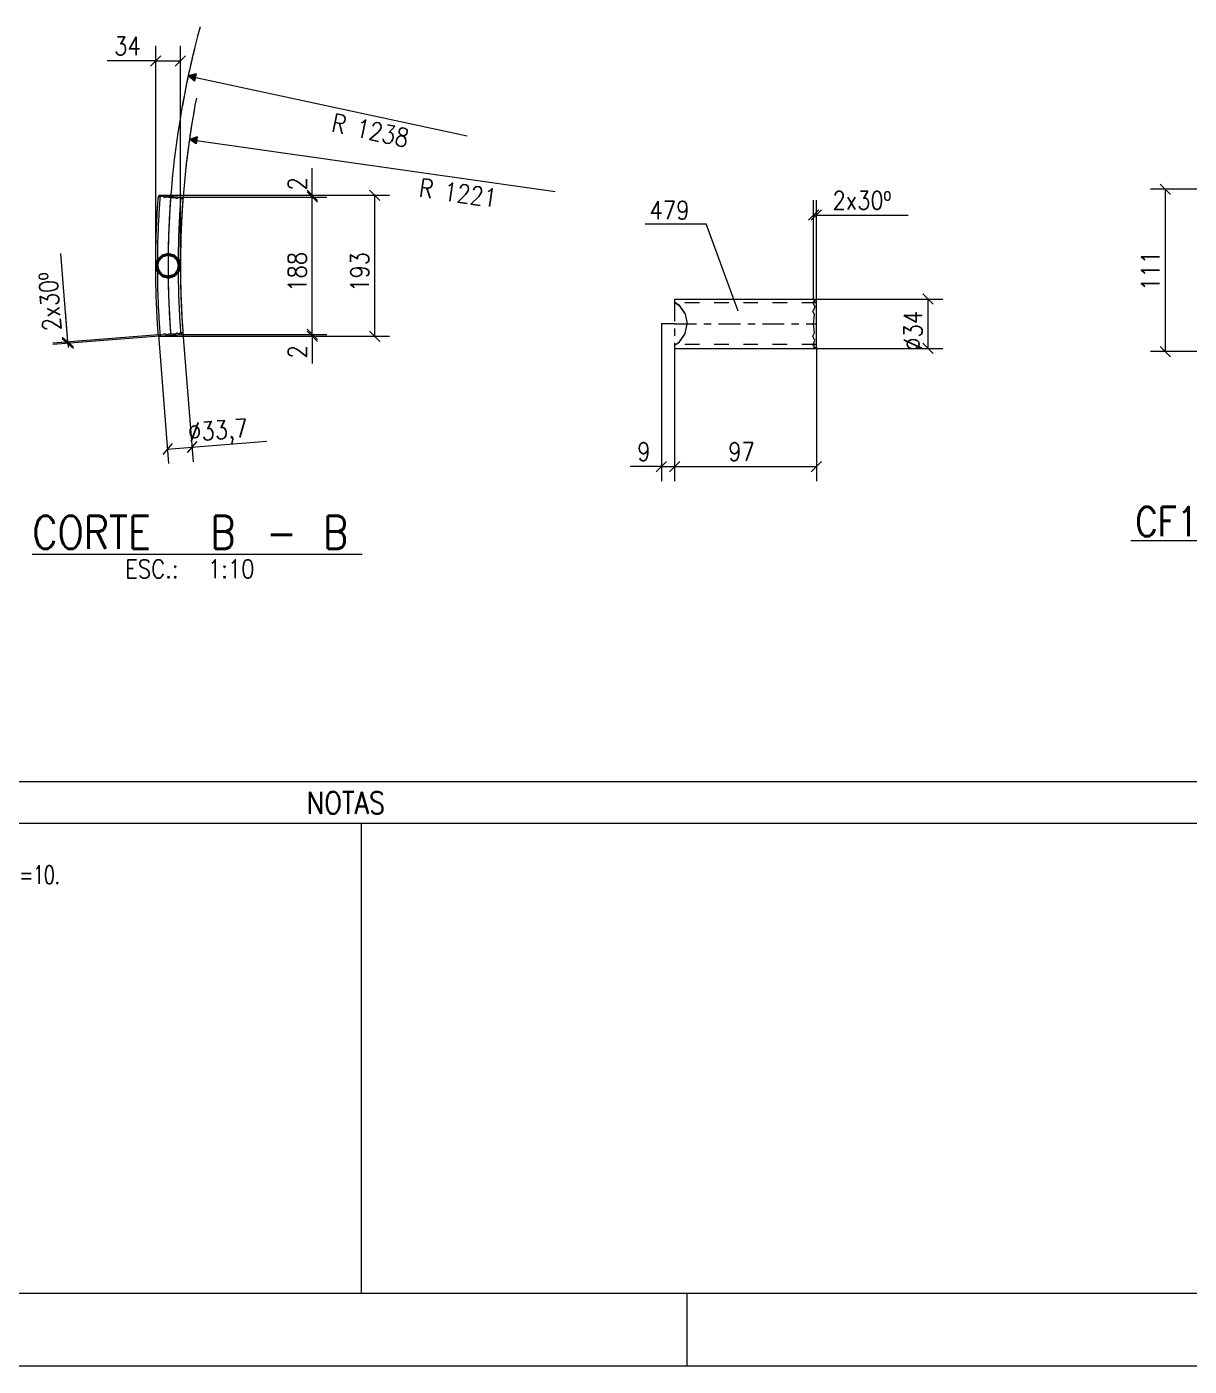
# Model space of a CAD drawing. Header units: millimetres. Extents: x 2 to 846, y 5 to 599.
# Drawn here: x 124.7 to 283.7, y 5 to 188.2 of the extents above; entities that cross this region are included whole.
import ezdxf

# ---------------------------------------------------------------- set-up
doc = ezdxf.new("R2010")
doc.units = ezdxf.units.MM
for name, pattern in [('XKITLINE00', [0]), ('XKITLINE02', [4, 2, -2]), ('XKITLINE03', [6, 3, -1, 1, -1])]:
    doc.linetypes.add(name, pattern=pattern)
for name, color, linetype, lineweight in [('Cota', 4, 'Continuous', 0), ('Marca da peça', 2, 'Continuous', 0), ('Objeto gráfico', 3, 'Continuous', 0), ('Outro tipo de objeto', 7, 'Continuous', 0), ('Peça', 2, 'Continuous', 0), ('Texto', 7, 'Continuous', 0)]:
    doc.layers.add(name, color=color, linetype=linetype, lineweight=lineweight)
doc.styles.add('ROMANS', font='ROMANS__.TTF')
doc.styles.add('SIMPLEX', font='SIMPLEX_.TTF')

# ---------------------------------------------------------------- blocks, each defined once
blk = doc.blocks.new('*A18')
at = {"layer": 'Peça', "color": 4, "linetype": 'XKITLINE00', "lineweight": 0}
for p, q in [((142.71, 164.84), (142.72, 164.97)), ((142.72, 164.97), (142.85, 165.16)), ((142.72, 164.97), (142.89, 165.03)), ((142.85, 165.16), (142.97, 165.15)), ((142.89, 165.03), (142.94, 164.9)), ((143.26, 165.03), (142.94, 164.9)), ((142.97, 165.15), (145.98, 164.92)), ((143.56, 164.85), (143.26, 165.03)), ((143.56, 164.85), (143.78, 164.96)), ((143.78, 164.96), (144.4, 164.84)), ((145.98, 164.92), (146.08, 164.71)), ((142.58, 162.88), (142.6, 163.21)), ((142.6, 163.21), (142.62, 163.53)), ((142.62, 163.53), (142.64, 163.86)), ((142.64, 163.86), (142.66, 164.19)), ((142.66, 164.19), (142.69, 164.51)), ((142.69, 164.51), (142.71, 164.84)), ((144.4, 164.84), (145.03, 164.86)), ((145.03, 164.86), (145.24, 164.72)), ((145.55, 164.85), (145.24, 164.72)), ((145.85, 164.67), (145.55, 164.85)), ((145.92, 164.8), (145.85, 164.67)), ((146.08, 164.71), (145.92, 164.8)), ((145.98, 163.32), (145.96, 163)), ((146, 163.64), (145.98, 163.32)), ((146.02, 163.96), (146, 163.64)), ((146.05, 164.27), (146.02, 163.96)), ((146.07, 164.59), (146.05, 164.27)), ((146.07, 164.59), (146.08, 164.71)), ((142.48, 160.92), (142.49, 161.25)), ((142.49, 161.25), (142.51, 161.57)), ((142.51, 161.57), (142.53, 161.9)), ((142.53, 161.9), (142.54, 162.23)), ((142.54, 162.23), (142.56, 162.55)), ((142.56, 162.55), (142.58, 162.88)), ((145.88, 161.41), (145.86, 161.09)), ((145.89, 161.73), (145.88, 161.41)), ((145.91, 162.05), (145.89, 161.73)), ((145.92, 162.37), (145.91, 162.05)), ((145.94, 162.68), (145.92, 162.37)), ((145.96, 163), (145.94, 162.68)), ((142.42, 159.29), (142.43, 159.61)), ((142.43, 159.61), (142.44, 159.94)), ((142.44, 159.94), (142.45, 160.27)), ((142.45, 160.27), (142.47, 160.59)), ((142.47, 160.59), (142.48, 160.92)), ((145.8, 159.5), (145.79, 159.18)), ((145.81, 159.82), (145.8, 159.5)), ((145.82, 160.14), (145.81, 159.82)), ((145.83, 160.46), (145.82, 160.14)), ((145.85, 160.78), (145.83, 160.46)), ((145.86, 161.09), (145.85, 160.78)), ((142.38, 157.65), (142.39, 157.98)), ((142.38, 157.32), (142.38, 157.65)), ((142.39, 158.3), (142.4, 158.63)), ((142.39, 157.98), (142.39, 158.3)), ((142.4, 158.63), (142.41, 158.96)), ((142.41, 158.96), (142.42, 159.29)), ((145.76, 157.91), (145.75, 157.59)), ((145.75, 157.59), (145.75, 157.27)), ((145.77, 158.55), (145.76, 158.23)), ((145.76, 158.23), (145.76, 157.91)), ((145.78, 158.87), (145.77, 158.55)), ((145.79, 159.18), (145.78, 158.87)), ((142.36, 156.01), (142.37, 156.34)), ((142.36, 155.69), (142.36, 156.01)), ((142.37, 157), (142.38, 157.32)), ((142.37, 156.67), (142.37, 157)), ((142.37, 156.34), (142.37, 156.67)), ((145.74, 156.32), (145.73, 156)), ((145.73, 156), (145.73, 155.68)), ((145.75, 157.27), (145.74, 156.96)), ((145.74, 156.96), (145.74, 156.64)), ((145.74, 156.64), (145.74, 156.32)), ((142.36, 155.36), (142.36, 155.69)), ((142.36, 155.03), (142.36, 155.36)), ((142.37, 154.71), (142.36, 155.03)), ((142.37, 154.38), (142.37, 154.71)), ((142.37, 154.05), (142.37, 154.38)), ((142.38, 153.72), (142.37, 154.05)), ((145.73, 155.58), (145.73, 155.68)), ((145.73, 155.47), (145.73, 155.36)), ((145.73, 155.36), (145.73, 155.05)), ((145.73, 155.05), (145.74, 154.73)), ((145.74, 154.73), (145.74, 154.41)), ((145.74, 154.41), (145.74, 154.09)), ((145.74, 154.09), (145.75, 153.77)), ((142.38, 153.4), (142.38, 153.72)), ((142.39, 153.07), (142.38, 153.4)), ((142.39, 152.74), (142.39, 153.07)), ((142.4, 152.42), (142.39, 152.74)), ((142.41, 152.09), (142.4, 152.42)), ((142.42, 151.76), (142.41, 152.09)), ((145.75, 153.77), (145.75, 153.45)), ((145.75, 153.45), (145.76, 153.14)), ((145.76, 153.14), (145.76, 152.82)), ((145.76, 152.82), (145.77, 152.5)), ((145.77, 152.5), (145.78, 152.18)), ((145.78, 152.18), (145.79, 151.86)), ((142.43, 151.43), (142.42, 151.76)), ((142.44, 151.11), (142.43, 151.43)), ((142.45, 150.78), (142.44, 151.11)), ((142.47, 150.45), (142.45, 150.78)), ((142.48, 150.13), (142.47, 150.45)), ((145.79, 151.86), (145.8, 151.54)), ((145.8, 151.54), (145.81, 151.23)), ((145.81, 151.23), (145.82, 150.91)), ((145.82, 150.91), (145.83, 150.59)), ((145.83, 150.59), (145.85, 150.27)), ((145.85, 150.27), (145.86, 149.95)), ((142.49, 149.8), (142.48, 150.13)), ((142.51, 149.47), (142.49, 149.8)), ((142.53, 149.15), (142.51, 149.47)), ((142.54, 148.82), (142.53, 149.15)), ((142.56, 148.49), (142.54, 148.82)), ((142.58, 148.17), (142.56, 148.49)), ((145.86, 149.95), (145.88, 149.63)), ((145.88, 149.63), (145.89, 149.32)), ((145.89, 149.32), (145.91, 149)), ((145.91, 149), (145.92, 148.68)), ((145.92, 148.68), (145.94, 148.36)), ((142.6, 147.84), (142.58, 148.17)), ((142.62, 147.51), (142.6, 147.84)), ((142.64, 147.19), (142.62, 147.51)), ((142.66, 146.86), (142.64, 147.19)), ((142.69, 146.53), (142.66, 146.86)), ((145.94, 148.36), (145.96, 148.04)), ((145.96, 148.04), (145.98, 147.73)), ((145.98, 147.73), (146, 147.41)), ((146, 147.41), (146.02, 147.09)), ((146.02, 147.09), (146.05, 146.77)), ((146.05, 146.77), (146.07, 146.46)), ((142.71, 146.21), (142.69, 146.53)), ((142.72, 146.07), (142.71, 146.21)), ((142.89, 146.01), (142.72, 146.07)), ((142.72, 146.07), (142.85, 145.89)), ((142.85, 145.89), (145.98, 146.13)), ((142.94, 146.14), (142.89, 146.01)), ((143.26, 146.02), (142.94, 146.14)), ((143.56, 146.19), (143.26, 146.02)), ((143.78, 146.08), (143.56, 146.19)), ((144.4, 146.21), (143.78, 146.08)), ((145.03, 146.18), (144.4, 146.21)), ((145.03, 146.18), (145.24, 146.33)), ((145.24, 146.33), (145.55, 146.2)), ((145.85, 146.38), (145.55, 146.2)), ((145.85, 146.38), (145.92, 146.25)), ((146.08, 146.34), (145.92, 146.25)), ((145.98, 146.13), (146.08, 146.34)), ((146.07, 146.46), (146.08, 146.34))]:
    blk.add_line(p, q, dxfattribs=at)
at = {"layer": 'Peça', "color": 7, "linetype": 'XKITLINE02', "lineweight": 0}
for p, q in [((142.97, 164.82), (143, 165.15)), ((143.78, 164.96), (144.4, 164.84)), ((145.81, 164.61), (145.83, 164.93)), ((142.84, 162.87), (142.86, 163.19)), ((142.86, 163.19), (142.88, 163.52)), ((142.88, 163.52), (142.9, 163.84)), ((142.9, 163.84), (142.93, 164.17)), ((142.93, 164.17), (142.95, 164.5)), ((142.95, 164.5), (142.97, 164.82)), ((144.4, 164.84), (145.03, 164.86)), ((145.7, 163.02), (145.72, 163.34)), ((145.72, 163.34), (145.74, 163.66)), ((145.74, 163.66), (145.76, 163.97)), ((145.76, 163.97), (145.78, 164.29)), ((145.78, 164.29), (145.81, 164.61)), ((142.74, 160.91), (142.76, 161.24)), ((142.76, 161.24), (142.77, 161.56)), ((142.77, 161.56), (142.79, 161.89)), ((142.79, 161.89), (142.81, 162.21)), ((142.81, 162.21), (142.82, 162.54)), ((142.82, 162.54), (142.84, 162.87)), ((145.6, 161.11), (145.61, 161.42)), ((145.61, 161.42), (145.63, 161.74)), ((145.63, 161.74), (145.64, 162.06)), ((145.64, 162.06), (145.66, 162.38)), ((145.66, 162.38), (145.68, 162.7)), ((145.68, 162.7), (145.7, 163.02)), ((142.68, 159.28), (142.69, 159.6)), ((142.69, 159.6), (142.71, 159.93)), ((142.71, 159.93), (142.72, 160.26)), ((142.72, 160.26), (142.73, 160.58)), ((142.73, 160.58), (142.74, 160.91)), ((145.52, 159.19), (145.53, 159.51)), ((145.53, 159.51), (145.54, 159.83)), ((145.54, 159.83), (145.56, 160.15)), ((145.56, 160.15), (145.57, 160.47)), ((145.57, 160.47), (145.58, 160.79)), ((145.58, 160.79), (145.6, 161.11)), ((142.64, 157.32), (142.65, 157.65)), ((142.65, 157.97), (142.66, 158.3)), ((142.65, 157.65), (142.65, 157.97)), ((142.66, 158.3), (142.67, 158.63)), ((142.67, 158.95), (142.68, 159.28)), ((142.67, 158.63), (142.67, 158.95)), ((145.48, 157.28), (145.49, 157.6)), ((145.49, 157.92), (145.5, 158.24)), ((145.49, 157.6), (145.49, 157.92)), ((145.5, 158.24), (145.51, 158.55)), ((145.51, 158.87), (145.52, 159.19)), ((145.51, 158.55), (145.51, 158.87)), ((142.63, 156.67), (142.64, 156.99)), ((142.63, 156.34), (142.63, 156.67)), ((142.63, 156.01), (142.63, 156.34)), ((142.63, 155.69), (142.63, 156.01)), ((142.64, 156.99), (142.64, 157.32)), ((145.47, 156.64), (145.48, 156.96)), ((145.47, 156.32), (145.47, 156.64)), ((145.47, 156), (145.47, 156.32)), ((145.47, 155.68), (145.47, 156)), ((145.48, 156.96), (145.48, 157.28)), ((142.63, 155.36), (142.63, 155.69)), ((142.63, 155.03), (142.63, 155.36)), ((142.63, 154.71), (142.63, 155.03)), ((142.63, 154.38), (142.63, 154.71)), ((142.64, 154.05), (142.63, 154.38)), ((142.64, 153.73), (142.64, 154.05)), ((145.47, 155.68), (145.47, 155.36)), ((145.47, 155.04), (145.47, 155.36)), ((145.47, 154.73), (145.47, 155.04)), ((145.47, 154.41), (145.47, 154.73)), ((145.48, 154.09), (145.47, 154.41)), ((145.48, 153.77), (145.48, 154.09)), ((145.73, 155.53), (145.73, 155.58)), ((145.73, 155.53), (145.73, 155.47)), ((142.65, 153.4), (142.64, 153.73)), ((142.65, 153.07), (142.65, 153.4)), ((142.66, 152.75), (142.65, 153.07)), ((142.67, 152.42), (142.66, 152.75)), ((142.67, 152.1), (142.67, 152.42)), ((142.68, 151.77), (142.67, 152.1)), ((145.49, 153.45), (145.48, 153.77)), ((145.49, 153.13), (145.49, 153.45)), ((145.5, 152.81), (145.49, 153.13)), ((145.51, 152.49), (145.5, 152.81)), ((145.51, 152.17), (145.51, 152.49)), ((145.52, 151.85), (145.51, 152.17)), ((142.69, 151.44), (142.68, 151.77)), ((142.71, 151.12), (142.69, 151.44)), ((142.72, 150.79), (142.71, 151.12)), ((142.73, 150.46), (142.72, 150.79)), ((142.74, 150.14), (142.73, 150.46)), ((145.53, 151.54), (145.52, 151.85)), ((145.54, 151.22), (145.53, 151.54)), ((145.56, 150.9), (145.54, 151.22)), ((145.57, 150.58), (145.56, 150.9)), ((145.58, 150.26), (145.57, 150.58)), ((145.6, 149.94), (145.58, 150.26)), ((142.76, 149.81), (142.74, 150.14)), ((142.77, 149.48), (142.76, 149.81)), ((142.79, 149.16), (142.77, 149.48)), ((142.81, 148.83), (142.79, 149.16)), ((142.82, 148.51), (142.81, 148.83)), ((142.84, 148.18), (142.82, 148.51)), ((145.61, 149.62), (145.6, 149.94)), ((145.63, 149.3), (145.61, 149.62)), ((145.64, 148.98), (145.63, 149.3)), ((145.66, 148.67), (145.64, 148.98)), ((145.68, 148.35), (145.66, 148.67)), ((142.86, 147.85), (142.84, 148.18)), ((142.88, 147.53), (142.86, 147.85)), ((142.9, 147.2), (142.88, 147.53)), ((142.93, 146.88), (142.9, 147.2)), ((142.95, 146.55), (142.93, 146.88)), ((145.7, 148.03), (145.68, 148.35)), ((145.72, 147.71), (145.7, 148.03)), ((145.74, 147.39), (145.72, 147.71)), ((145.76, 147.07), (145.74, 147.39)), ((145.78, 146.76), (145.76, 147.07)), ((145.81, 146.44), (145.78, 146.76)), ((142.97, 146.23), (142.95, 146.55)), ((143, 145.9), (142.97, 146.23)), ((143.78, 146.08), (144.4, 146.21)), ((144.4, 146.21), (145.03, 146.18)), ((145.83, 146.12), (145.81, 146.44))]:
    blk.add_line(p, q, dxfattribs=at)
at = {"layer": 'Peça', "color": 7, "linetype": 'XKITLINE03', "lineweight": 0}
for p, q in [((144.41, 165.04), (144.39, 164.72)), ((144.28, 163.11), (144.26, 162.78)), ((144.3, 163.43), (144.28, 163.11)), ((144.32, 163.75), (144.3, 163.43)), ((144.34, 164.07), (144.32, 163.75)), ((144.37, 164.39), (144.34, 164.07)), ((144.39, 164.72), (144.37, 164.39)), ((144.19, 161.49), (144.18, 161.17)), ((144.21, 161.82), (144.19, 161.49)), ((144.22, 162.14), (144.21, 161.82)), ((144.24, 162.46), (144.22, 162.14)), ((144.26, 162.78), (144.24, 162.46)), ((144.11, 159.56), (144.1, 159.24)), ((144.12, 159.88), (144.11, 159.56)), ((144.14, 160.2), (144.12, 159.88)), ((144.15, 160.53), (144.14, 160.2)), ((144.16, 160.85), (144.15, 160.53)), ((144.18, 161.17), (144.16, 160.85)), ((144.07, 157.62), (144.06, 157.3)), ((144.08, 158.27), (144.07, 157.94)), ((144.07, 157.94), (144.07, 157.62)), ((144.09, 158.59), (144.08, 158.27)), ((144.1, 159.24), (144.09, 158.91)), ((144.09, 158.91), (144.09, 158.59)), ((144.06, 156.98), (144.05, 156.65)), ((144.05, 156.65), (144.05, 156.33)), ((144.05, 156.33), (144.05, 156.01)), ((144.05, 156.01), (144.05, 155.68)), ((144.06, 157.3), (144.06, 156.98)), ((144.05, 155.68), (144.05, 155.36)), ((144.05, 155.36), (144.05, 155.04)), ((144.05, 155.04), (144.05, 154.72)), ((144.05, 154.72), (144.05, 154.39)), ((144.05, 154.39), (144.06, 154.07)), ((144.06, 154.07), (144.06, 153.75)), ((144.06, 153.75), (144.07, 153.43)), ((144.07, 153.43), (144.07, 153.1)), ((144.07, 153.1), (144.08, 152.78)), ((144.08, 152.78), (144.09, 152.46)), ((144.09, 152.46), (144.09, 152.13)), ((144.09, 152.13), (144.1, 151.81)), ((144.1, 151.81), (144.11, 151.49)), ((144.11, 151.49), (144.12, 151.17)), ((144.12, 151.17), (144.14, 150.84)), ((144.14, 150.84), (144.15, 150.52)), ((144.15, 150.52), (144.16, 150.2)), ((144.16, 150.2), (144.18, 149.88)), ((144.18, 149.88), (144.19, 149.55)), ((144.19, 149.55), (144.21, 149.23)), ((144.21, 149.23), (144.22, 148.91)), ((144.22, 148.91), (144.24, 148.59)), ((144.24, 148.59), (144.26, 148.26)), ((144.26, 148.26), (144.28, 147.94)), ((144.28, 147.94), (144.3, 147.62)), ((144.3, 147.62), (144.32, 147.3)), ((144.32, 147.3), (144.34, 146.98)), ((144.34, 146.98), (144.37, 146.65)), ((144.37, 146.65), (144.39, 146.33)), ((144.39, 146.33), (144.41, 146.01))]:
    blk.add_line(p, q, dxfattribs=at)
blk = doc.blocks.new('*A19')
at = {"layer": 'Peça', "color": 4, "linetype": 'XKITLINE00', "lineweight": 0}
for p, q in [((142.6, 156.37), (142.38, 155.53)), ((143.22, 156.98), (142.6, 156.37)), ((144.06, 157.21), (143.22, 156.98)), ((144.91, 156.98), (144.06, 157.21)), ((145.52, 156.37), (144.91, 156.98)), ((145.75, 155.53), (145.52, 156.37)), ((142.6, 154.68), (142.38, 155.53)), ((143.22, 154.07), (142.6, 154.68)), ((144.06, 153.84), (143.22, 154.07)), ((144.91, 154.07), (144.06, 153.84)), ((145.52, 154.68), (144.91, 154.07)), ((145.52, 154.68), (145.75, 155.53))]:
    blk.add_line(p, q, dxfattribs=at)
at = {"layer": 'Peça', "color": 7, "linetype": 'XKITLINE02', "lineweight": 0}
for p, q in [((142.38, 155.53), (142.55, 156.15)), ((142.55, 156.15), (142.6, 156.37)), ((142.6, 154.68), (142.6, 156.37)), ((142.64, 155.53), (142.83, 156.24)), ((143.35, 156.76), (142.83, 156.24)), ((144.06, 156.95), (143.35, 156.76)), ((144.06, 156.95), (144.77, 156.76)), ((145.29, 156.24), (144.77, 156.76)), ((145.48, 155.53), (145.29, 156.24)), ((145.52, 156.37), (145.52, 154.68)), ((145.52, 156.37), (145.58, 156.15)), ((145.58, 156.15), (145.75, 155.53)), ((142.6, 154.68), (142.38, 155.53)), ((142.83, 154.82), (142.64, 155.53)), ((143.35, 154.3), (142.83, 154.82)), ((144.06, 154.11), (143.35, 154.3)), ((144.77, 154.3), (144.06, 154.11)), ((144.77, 154.3), (145.29, 154.82)), ((145.29, 154.82), (145.48, 155.53)), ((145.75, 155.53), (145.52, 154.68))]:
    blk.add_line(p, q, dxfattribs=at)
at = {"layer": 'Peça', "color": 4, "linetype": 'XKITLINE00', "lineweight": 0}
for radius, start, end in [(1.57, 112.503, 292.503), (1.42, 150.003, 330.003), (1.42, 330.003, 150.003), (1.57, 292.503, 112.503)]:
    blk.add_arc((144.06, 155.53), radius, start, end, dxfattribs=at)
blk = doc.blocks.new('*A20')
at = {"layer": 'Peça', "color": 7, "linetype": 'XKITLINE02', "lineweight": 0}
for p, q in [((142.38, 155.53), (142.6, 156.37)), ((142.6, 156.34), (142.38, 155.53)), ((142.6, 156.37), (143.22, 156.98)), ((142.6, 156.37), (142.6, 154.68)), ((142.6, 156.37), (142.6, 156.34)), ((142.64, 155.53), (142.83, 156.24)), ((142.83, 156.24), (143.35, 156.76)), ((143.22, 156.98), (144.06, 157.21)), ((143.35, 156.76), (143.39, 156.77)), ((143.39, 156.77), (144.06, 156.95)), ((144.06, 157.21), (144.91, 156.98)), ((144.73, 156.77), (144.06, 156.95)), ((144.77, 156.76), (144.73, 156.77)), ((145.29, 156.24), (144.77, 156.76)), ((144.91, 156.98), (145.52, 156.37)), ((145.29, 156.24), (145.48, 155.53)), ((145.52, 156.37), (145.75, 155.53)), ((145.52, 154.68), (145.52, 156.37)), ((145.54, 156.32), (145.52, 156.37)), ((145.75, 155.53), (145.54, 156.32)), ((142.6, 154.68), (142.38, 155.53)), ((142.38, 155.53), (142.55, 154.9)), ((142.55, 154.9), (142.6, 154.68)), ((143.22, 154.07), (142.6, 154.68)), ((142.83, 154.82), (142.64, 155.53)), ((143.35, 154.3), (142.83, 154.82)), ((144.06, 153.84), (143.22, 154.07)), ((143.22, 154.07), (143.35, 154.03)), ((143.35, 154.3), (143.39, 154.28)), ((143.39, 154.28), (144.06, 154.11)), ((143.39, 154.02), (143.44, 154.01)), ((143.44, 154.01), (144.06, 153.84)), ((144.73, 154.28), (144.06, 154.11)), ((144.06, 153.84), (144.73, 154.02)), ((144.06, 153.84), (144.69, 154.01)), ((144.91, 154.07), (144.69, 154.01)), ((144.77, 154.3), (144.73, 154.28)), ((145.29, 154.82), (144.77, 154.3)), ((145.52, 154.68), (144.91, 154.07)), ((145.48, 155.53), (145.29, 154.82)), ((145.75, 155.53), (145.52, 154.68)), ((145.52, 154.68), (145.58, 154.9)), ((145.58, 154.9), (145.75, 155.53))]:
    blk.add_line(p, q, dxfattribs=at)
for radius, start, end in [(1.57, 67.503, 247.503), (1.42, 30.003, 210.003), (1.42, 210.003, 30.003), (1.57, 247.503, 67.503)]:
    blk.add_arc((144.06, 155.53), radius, start, end, dxfattribs=at)
blk = doc.blocks.new('*A24')
at = {"layer": 'Peça', "color": 4, "linetype": 'XKITLINE00', "lineweight": 0}
for p, q in [((213.34, 150.96), (232.34, 150.96)), ((213.34, 150.96), (213.34, 150.51)), ((214.02, 150.07), (213.34, 150.51)), ((213.63, 150.32), (214.02, 150.05)), ((232.49, 150.63), (232.24, 150.51)), ((232.24, 150.51), (232.54, 149.89)), ((232.34, 150.96), (232.49, 150.63)), ((232.34, 150.96), (232.74, 150.73)), ((232.74, 144.45), (232.74, 150.73)), ((214.78, 148.93), (214.02, 150.07)), ((214.02, 150.07), (214.02, 150.05)), ((214.02, 150.05), (214.54, 149.28)), ((214.78, 148.93), (215.04, 147.59)), ((232.54, 149.89), (232.24, 149.28)), ((232.49, 148.85), (232.24, 149.28)), ((232.34, 147.59), (232.49, 148.85)), ((214.78, 146.25), (215.04, 147.59)), ((232.49, 146.34), (232.34, 147.59)), ((213.34, 144.67), (214.02, 145.12)), ((213.62, 144.86), (214.02, 145.13)), ((214.02, 145.12), (214.78, 146.25)), ((214.02, 145.13), (214.54, 145.91)), ((214.02, 145.12), (214.02, 145.13)), ((232.24, 145.91), (232.49, 146.34)), ((232.54, 145.29), (232.24, 145.91)), ((232.24, 144.67), (232.54, 145.29)), ((213.34, 144.67), (213.34, 144.22)), ((213.34, 144.22), (232.34, 144.22)), ((232.49, 144.56), (232.24, 144.67)), ((232.34, 144.22), (232.49, 144.56)), ((232.34, 144.22), (232.74, 144.45))]:
    blk.add_line(p, q, dxfattribs=at)
at = {"layer": 'Peça', "color": 7, "linetype": 'XKITLINE02', "lineweight": 0}
for p, q in [((232.74, 150.43), (213.47, 150.43)), ((213.47, 150.43), (213.63, 150.32)), ((213.63, 150.32), (213.47, 150.43)), ((214.54, 149.28), (214.72, 149.01)), ((214.78, 148.93), (215.04, 147.59)), ((232.34, 147.59), (232.49, 148.85)), ((232.49, 148.85), (232.49, 148.85)), ((214.78, 146.25), (215.04, 147.59)), ((232.49, 146.34), (232.34, 147.59)), ((213.47, 144.75), (213.62, 144.86)), ((213.62, 144.86), (213.47, 144.75)), ((232.74, 144.75), (213.47, 144.75)), ((214.54, 145.91), (214.72, 146.17))]:
    blk.add_line(p, q, dxfattribs=at)
at = {"layer": 'Peça', "color": 7, "linetype": 'XKITLINE03', "lineweight": 0}
blk.add_line((213.34, 147.59), (232.74, 147.59), dxfattribs=at)
blk = doc.blocks.new('*A54')
at = {"layer": 'Objeto gráfico', "color": 7, "linetype": 'XKITLINE00', "lineweight": 0}
blk.add_arc((268.14, 155.52), 124.09, 164.7271, 184.2478, dxfattribs=at)
blk = doc.blocks.new('*A55')
at = {"layer": 'Objeto gráfico', "color": 7, "linetype": 'XKITLINE00', "lineweight": 0}
blk.add_arc((267.79, 155.52), 122.05, 169.1629, 184.3139, dxfattribs=at)
blk = doc.blocks.new('*A56')
at = {"layer": 'Objeto gráfico', "color": 7, "linetype": 'XKITLINE00', "lineweight": 0}
blk.add_arc((267.85, 155.52), 122.12, 176.0407, 183.6605, dxfattribs=at)
blk = doc.blocks.new('*A57')
at = {"layer": 'Objeto gráfico', "color": 7, "linetype": 'XKITLINE03', "lineweight": 0}
blk.add_line((213.34, 147.59), (211.54, 147.59), dxfattribs=at)
blk = doc.blocks.new('*A58')
at = {"layer": 'Objeto gráfico', "color": 7, "linetype": 'XKITLINE03', "lineweight": 0}
blk.add_line((213.34, 150.96), (213.33, 144.09), dxfattribs=at)
blk = doc.blocks.new('*A112')
at = {"layer": 'Cota', "color": 7, "linetype": 'XKITLINE00', "lineweight": 0}
for p, q in [((142.85, 165.16), (174.32, 165.16)), ((171.61, 165.87), (173.02, 164.45)), ((172.32, 145.89), (172.32, 165.16)), ((171.61, 146.59), (173.02, 145.18)), ((142.85, 145.89), (174.32, 145.89))]:
    blk.add_line(p, q, dxfattribs=at)
at = {"layer": 'Cota', "color": 3}
for p in [(172.32, 165.16), (172.32, 145.89)]:
    blk.add_point(p, dxfattribs=at)
at = {"layer": 'Cota', "color": 3, "style": 'ROMANS', "width": 0.85}
blk.add_text('193', height=2.5, rotation=90.0002, dxfattribs=at).set_placement((171.52, 151.94))
blk = doc.blocks.new('*A113')
at = {"layer": 'Cota', "color": 7, "linetype": 'XKITLINE00', "lineweight": 0}
for p, q in [((163.06, 146.84), (164.47, 145.43)), ((163.06, 146.59), (164.47, 145.18)), ((142.85, 145.89), (165.77, 145.89)), ((145.98, 146.13), (165.77, 146.13)), ((163.77, 145.89), (163.77, 146.13)), ((163.77, 145.89), (163.77, 142.16)), ((163.77, 145.89), (163.77, 142.16))]:
    blk.add_line(p, q, dxfattribs=at)
at = {"layer": 'Cota', "color": 3}
for p in [(163.77, 146.13), (163.77, 145.89)]:
    blk.add_point(p, dxfattribs=at)
at = {"layer": 'Cota', "color": 3, "style": 'ROMANS', "width": 0.85}
blk.add_text('2', height=2.5, rotation=90.0002, dxfattribs=at).set_placement((162.97, 142.83))
blk = doc.blocks.new('*A114')
at = {"layer": 'Cota', "color": 7, "linetype": 'XKITLINE00', "lineweight": 0}
for p, q in [((163.77, 165.16), (163.77, 168.89)), ((163.77, 165.16), (163.77, 168.89)), ((142.85, 165.16), (165.77, 165.16)), ((145.98, 164.92), (165.77, 164.92)), ((163.06, 165.87), (164.47, 164.45)), ((163.06, 165.62), (164.47, 164.21)), ((163.77, 164.92), (163.77, 165.16))]:
    blk.add_line(p, q, dxfattribs=at)
at = {"layer": 'Cota', "color": 3}
for p in [(163.77, 165.16), (163.77, 164.92)]:
    blk.add_point(p, dxfattribs=at)
at = {"layer": 'Cota', "color": 3, "style": 'ROMANS', "width": 0.85}
blk.add_text('2', height=2.5, rotation=90.0002, dxfattribs=at).set_placement((162.97, 165.83))
blk = doc.blocks.new('*A115')
at = {"layer": 'Cota', "color": 7, "linetype": 'XKITLINE00', "lineweight": 0}
for p, q in [((145.98, 164.92), (165.77, 164.92)), ((163.35, 165.33), (164.47, 164.21)), ((163.77, 146.13), (163.77, 164.92)), ((163.06, 146.84), (164.47, 145.43)), ((145.98, 146.13), (165.77, 146.13))]:
    blk.add_line(p, q, dxfattribs=at)
at = {"layer": 'Cota', "color": 3}
for p in [(163.77, 164.92), (163.77, 146.13)]:
    blk.add_point(p, dxfattribs=at)
at = {"layer": 'Cota', "color": 3, "style": 'ROMANS', "width": 0.85}
blk.add_text('188', height=2.5, rotation=90.0002, dxfattribs=at).set_placement((162.97, 151.95))
blk = doc.blocks.new('*A116')
at = {"layer": 'Cota', "color": 7, "linetype": 'XKITLINE00', "lineweight": 0}
for p, q in [((130.33, 145.11), (129.39, 157.18)), ((130.33, 145.11), (130, 149.36)), ((142.72, 146.07), (128.28, 144.95)), ((142.85, 145.89), (128.3, 144.76)), ((129.57, 145.76), (131.09, 144.46)), ((129.58, 145.56), (131.1, 144.26)), ((130.34, 144.91), (130.33, 145.11)), ((130.34, 144.91), (130.39, 144.36))]:
    blk.add_line(p, q, dxfattribs=at)
at = {"layer": 'Cota', "color": 3}
for p in [(130.33, 145.11), (130.34, 144.91)]:
    blk.add_point(p, dxfattribs=at)
at = {"layer": 'Cota', "color": 3, "style": 'ROMANS', "width": 0.85}
blk.add_text('2x30º', height=2.5, rotation=94.4406, dxfattribs=at).set_placement((129.43, 146.71))
blk = doc.blocks.new('*A117')
at = {"layer": 'Cota', "color": 7, "linetype": 'XKITLINE00', "lineweight": 0}
for p, q in [((142.72, 146.07), (144.12, 128.46)), ((146.08, 146.34), (147.48, 128.72)), ((144.61, 131.21), (143.31, 129.69)), ((143.96, 130.45), (147.32, 130.72)), ((147.97, 131.48), (146.67, 129.96)), ((147.32, 130.72), (157.54, 131.53)), ((147.32, 130.72), (157.54, 131.53))]:
    blk.add_line(p, q, dxfattribs=at)
at = {"layer": 'Cota', "color": 3}
for p in [(143.96, 130.45), (147.32, 130.72)]:
    blk.add_point(p, dxfattribs=at)
at = {"layer": 'Cota', "color": 3, "style": 'ROMANS', "width": 0.85}
blk.add_text('Ø33,7', height=2.5, rotation=4.5321, dxfattribs=at).set_placement((146.88, 131.48))
blk = doc.blocks.new('*A118')
at = {"layer": 'Cota', "color": 7, "linetype": 'XKITLINE00', "lineweight": 0}
for p, q in [((142.36, 155.69), (142.36, 185.59)), ((145.73, 155.53), (145.73, 185.59)), ((142.36, 183.54), (135.72, 183.54)), ((142.36, 183.54), (135.72, 183.54)), ((143.07, 184.25), (141.66, 182.84)), ((142.36, 183.54), (145.73, 183.54)), ((146.44, 184.25), (145.03, 182.84))]:
    blk.add_line(p, q, dxfattribs=at)
at = {"layer": 'Cota', "color": 3}
for p in [(142.36, 183.54), (145.73, 183.54)]:
    blk.add_point(p, dxfattribs=at)
at = {"layer": 'Cota', "color": 3, "style": 'ROMANS', "width": 0.85}
blk.add_text('34', height=2.5, dxfattribs=at).set_placement((136.66, 184.34))
blk = doc.blocks.new('*A119')
at = {"layer": 'Cota'}
blk.add_hatch(color=7, dxfattribs=at).paths.add_polyline_path([(147.67, 180.79), (146.8, 181.48), (147.88, 181.76)], flags=17)
at = {"layer": 'Cota', "color": 7, "linetype": 'XKITLINE00', "lineweight": 0}
for p, q in [((147.88, 181.76), (146.8, 181.48)), ((147.67, 180.79), (146.8, 181.48)), ((146.8, 181.48), (184.98, 173.29)), ((147.88, 181.76), (147.67, 180.79))]:
    blk.add_line(p, q, dxfattribs=at)
blk.add_arc((267.85, 155.52), 123.8, 166, 169.793, dxfattribs=at)
at = {"layer": 'Cota', "color": 3, "style": 'ROMANS', "width": 0.85}
blk.add_text('R 1238', height=2.5, rotation=-12.1009, dxfattribs=at).set_placement((166.26, 173.93))
blk = doc.blocks.new('*A120')
at = {"layer": 'Cota'}
blk.add_hatch(color=7, dxfattribs=at).paths.add_polyline_path([(147.88, 172.18), (146.96, 172.81), (148.02, 173.16)], flags=17)
at = {"layer": 'Cota', "color": 7, "linetype": 'XKITLINE00', "lineweight": 0}
for p, q in [((148.02, 173.16), (146.96, 172.81)), ((147.88, 172.18), (146.96, 172.81)), ((146.96, 172.81), (196.99, 165.66)), ((148.02, 173.16), (147.88, 172.18))]:
    blk.add_line(p, q, dxfattribs=at)
blk.add_arc((267.85, 155.52), 122.11, 170, 173.7252, dxfattribs=at)
at = {"layer": 'Cota', "color": 3, "style": 'ROMANS', "width": 0.85}
blk.add_text('R 1221', height=2.5, rotation=-8.136, dxfattribs=at).set_placement((178.27, 165))
blk = doc.blocks.new('*A121')
at = {"layer": 'Outro tipo de objeto', "color": 1, "linetype": 'XKITLINE00', "lineweight": 0}
blk.add_line((125.48, 116.06), (170.59, 116.06), dxfattribs=at)
at = {"layer": 'Outro tipo de objeto', "color": 1, "style": 'ROMANS', "width": 0.85}
for s, p in [('CORTE', (125.48, 116.81)), ('B', (149.84, 116.81)), ('B', (165.24, 116.81)), ('-', (157.44, 116.81))]:
    blk.add_text(s, height=4.5, dxfattribs=at).set_placement(p)
at = {"layer": 'Outro tipo de objeto', "color": 3, "style": 'ROMANS', "width": 0.85}
for s, p in [('ESC.:', (138.19, 112.81)), ('1:10', (149.5, 112.81))]:
    blk.add_text(s, height=2.5, dxfattribs=at).set_placement(p)
blk = doc.blocks.new('*A134')
at = {"layer": 'Cota', "color": 7, "linetype": 'XKITLINE00', "lineweight": 0}
for p, q in [((233.05, 163.17), (231.64, 161.76)), ((233.45, 163.17), (232.03, 161.76)), ((232.34, 150.96), (232.34, 164.51)), ((232.74, 150.73), (232.74, 164.51)), ((232.34, 162.46), (232.74, 162.46)), ((232.74, 162.46), (237, 162.46)), ((232.74, 162.46), (245.27, 162.46))]:
    blk.add_line(p, q, dxfattribs=at)
at = {"layer": 'Cota', "color": 3}
for p in [(232.34, 162.46), (232.74, 162.46)]:
    blk.add_point(p, dxfattribs=at)
at = {"layer": 'Cota', "color": 3, "style": 'ROMANS', "width": 0.85}
blk.add_text('2x30º', height=2.5, dxfattribs=at).set_placement((234.92, 163.22))
blk = doc.blocks.new('*A135')
at = {"layer": 'Cota', "color": 7, "linetype": 'XKITLINE00', "lineweight": 0}
for p, q in [((232.34, 150.96), (250.01, 150.96)), ((247.3, 151.67), (248.72, 150.26)), ((248.01, 144.22), (248.01, 150.96)), ((247.3, 144.93), (248.72, 143.52)), ((232.34, 144.22), (250.01, 144.22))]:
    blk.add_line(p, q, dxfattribs=at)
at = {"layer": 'Cota', "color": 3}
for p in [(248.01, 150.96), (248.01, 144.22)]:
    blk.add_point(p, dxfattribs=at)
at = {"layer": 'Cota', "color": 3, "style": 'ROMANS', "width": 0.85}
blk.add_text('Ø34', height=2.5, rotation=90.0002, dxfattribs=at).set_placement((247.21, 143.9))
blk = doc.blocks.new('*A136')
at = {"layer": 'Cota', "color": 7, "linetype": 'XKITLINE00', "lineweight": 0}
for p, q in [((211.54, 147.59), (211.54, 126.05)), ((213.34, 144.22), (213.34, 126.05)), ((212.25, 128.75), (210.83, 127.34)), ((214.05, 128.75), (212.63, 127.34)), ((211.54, 128.05), (207.28, 128.05)), ((211.54, 128.05), (207.28, 128.05)), ((211.54, 128.05), (213.34, 128.05))]:
    blk.add_line(p, q, dxfattribs=at)
at = {"layer": 'Cota', "color": 3}
for p in [(211.54, 128.05), (213.34, 128.05)]:
    blk.add_point(p, dxfattribs=at)
at = {"layer": 'Cota', "color": 3, "style": 'ROMANS', "width": 0.85}
blk.add_text('9', height=2.5, dxfattribs=at).set_placement((208.22, 128.85))
blk = doc.blocks.new('*A137')
at = {"layer": 'Cota', "color": 7, "linetype": 'XKITLINE00', "lineweight": 0}
for p, q in [((213.34, 144.22), (213.34, 126.05)), ((232.74, 144.45), (232.74, 126.05)), ((214.05, 128.75), (212.63, 127.34)), ((233.45, 128.75), (232.03, 127.34)), ((213.34, 128.05), (232.74, 128.05))]:
    blk.add_line(p, q, dxfattribs=at)
at = {"layer": 'Cota', "color": 3}
for p in [(213.34, 128.05), (232.74, 128.05)]:
    blk.add_point(p, dxfattribs=at)
at = {"layer": 'Cota', "color": 3, "style": 'ROMANS', "width": 0.85}
blk.add_text('97', height=2.5, dxfattribs=at).set_placement((220.66, 128.85))
blk = doc.blocks.new('*A138')
at = {"layer": 'Marca da peça', "color": 7, "linetype": 'XKITLINE00', "lineweight": 0}
for p in [(209.3, 161.28), (222.01, 149.33)]:
    blk.add_line(p, (217.66, 161.28), dxfattribs=at)
at = {"layer": 'Marca da peça', "color": 4, "style": 'ROMANS', "width": 0.85}
blk.add_text('479', height=2.5, dxfattribs=at).set_placement((209.9, 161.88))
blk = doc.blocks.new('*A159')
at = {"layer": 'Cota', "color": 7, "linetype": 'XKITLINE00', "lineweight": 0}
for p, q in [((323.71, 165.98), (278.42, 165.98)), ((279.76, 166.69), (281.17, 165.28)), ((280.47, 143.78), (280.47, 165.98)), ((318.61, 143.78), (278.42, 143.78)), ((279.76, 144.49), (281.17, 143.08))]:
    blk.add_line(p, q, dxfattribs=at)
at = {"layer": 'Cota', "color": 3}
for p in [(280.47, 165.98), (280.47, 143.78)]:
    blk.add_point(p, dxfattribs=at)
at = {"layer": 'Cota', "color": 3, "style": 'SIMPLEX', "width": 0.85}
blk.add_text('111', height=2.5, rotation=90.0002, dxfattribs=at).set_placement((279.67, 152.1))
blk = doc.blocks.new('*A161')
at = {"layer": 'Texto', "color": 4, "linetype": 'XKITLINE00', "lineweight": 0}
blk.add_line((275.75, 117.93), (316.62, 117.93), dxfattribs=at)
at = {"layer": 'Texto', "color": 4, "style": 'ROMANS', "width": 0.85}
blk.add_text('CF12-2826E', height=4, dxfattribs=at).set_placement((276.35, 118.53))

msp = doc.modelspace()

# ---------------------------------------------------------------- linework, layer by layer
at = {"layer": 'Outro tipo de objeto', "color": 5, "linetype": 'XKITLINE00', "lineweight": 0}
msp.add_line((30, 85), (836, 85), dxfattribs=at)
at = {"layer": 'Outro tipo de objeto', "color": 4, "linetype": 'XKITLINE00', "lineweight": 0}
msp.add_line((30, 79.3), (476, 79.3), dxfattribs=at)
at = {"layer": 'Outro tipo de objeto', "color": 2, "linetype": 'XKITLINE00', "lineweight": 0}
for p, q in [((170.5, 15), (170.5, 79.3)), ((215, 15), (215, 5))]:
    msp.add_line(p, q, dxfattribs=at)
at = {"layer": 'Outro tipo de objeto', "color": 6, "linetype": 'XKITLINE00', "lineweight": 0}
msp.add_line((30, 15), (836, 15), dxfattribs=at)
at = {"layer": 'Outro tipo de objeto', "color": 7, "linetype": 'XKITLINE00', "lineweight": 0}
msp.add_line((5.04, 5.04), (846, 5.04), dxfattribs=at)

# ---------------------------------------------------------------- block references
at = {"lineweight": 0}
for name in ['*A54', '*A118', '*A119', '*A55', '*A120', '*A114', '*A18', '*A112', '*A115', '*A134', '*A159', '*A56', '*A138', '*A116', '*A19', '*A20', '*A58', '*A24', '*A135', '*A113', '*A136', '*A57', '*A117', '*A137', '*A121', '*A161']:
    msp.add_blockref(name, (0, 0), dxfattribs=at)

# ---------------------------------------------------------------- texts
at = {"layer": 'Outro tipo de objeto', "color": 5, "style": 'SIMPLEX', "width": 0.85}
msp.add_text('NOTAS', height=3, dxfattribs=at).set_placement((163.02, 80.57))
at = {"layer": 'Outro tipo de objeto', "color": 3, "style": 'SIMPLEX', "width": 0.68}
msp.add_text('2 - RECORTES DE CANTO RETO EM 15x15 OU EM RAIO=20 E ENCAIXE EM RAIO=10.', height=2.5, dxfattribs=at).set_placement((31.49, 70.97))

doc.saveas('drawing.dxf')
